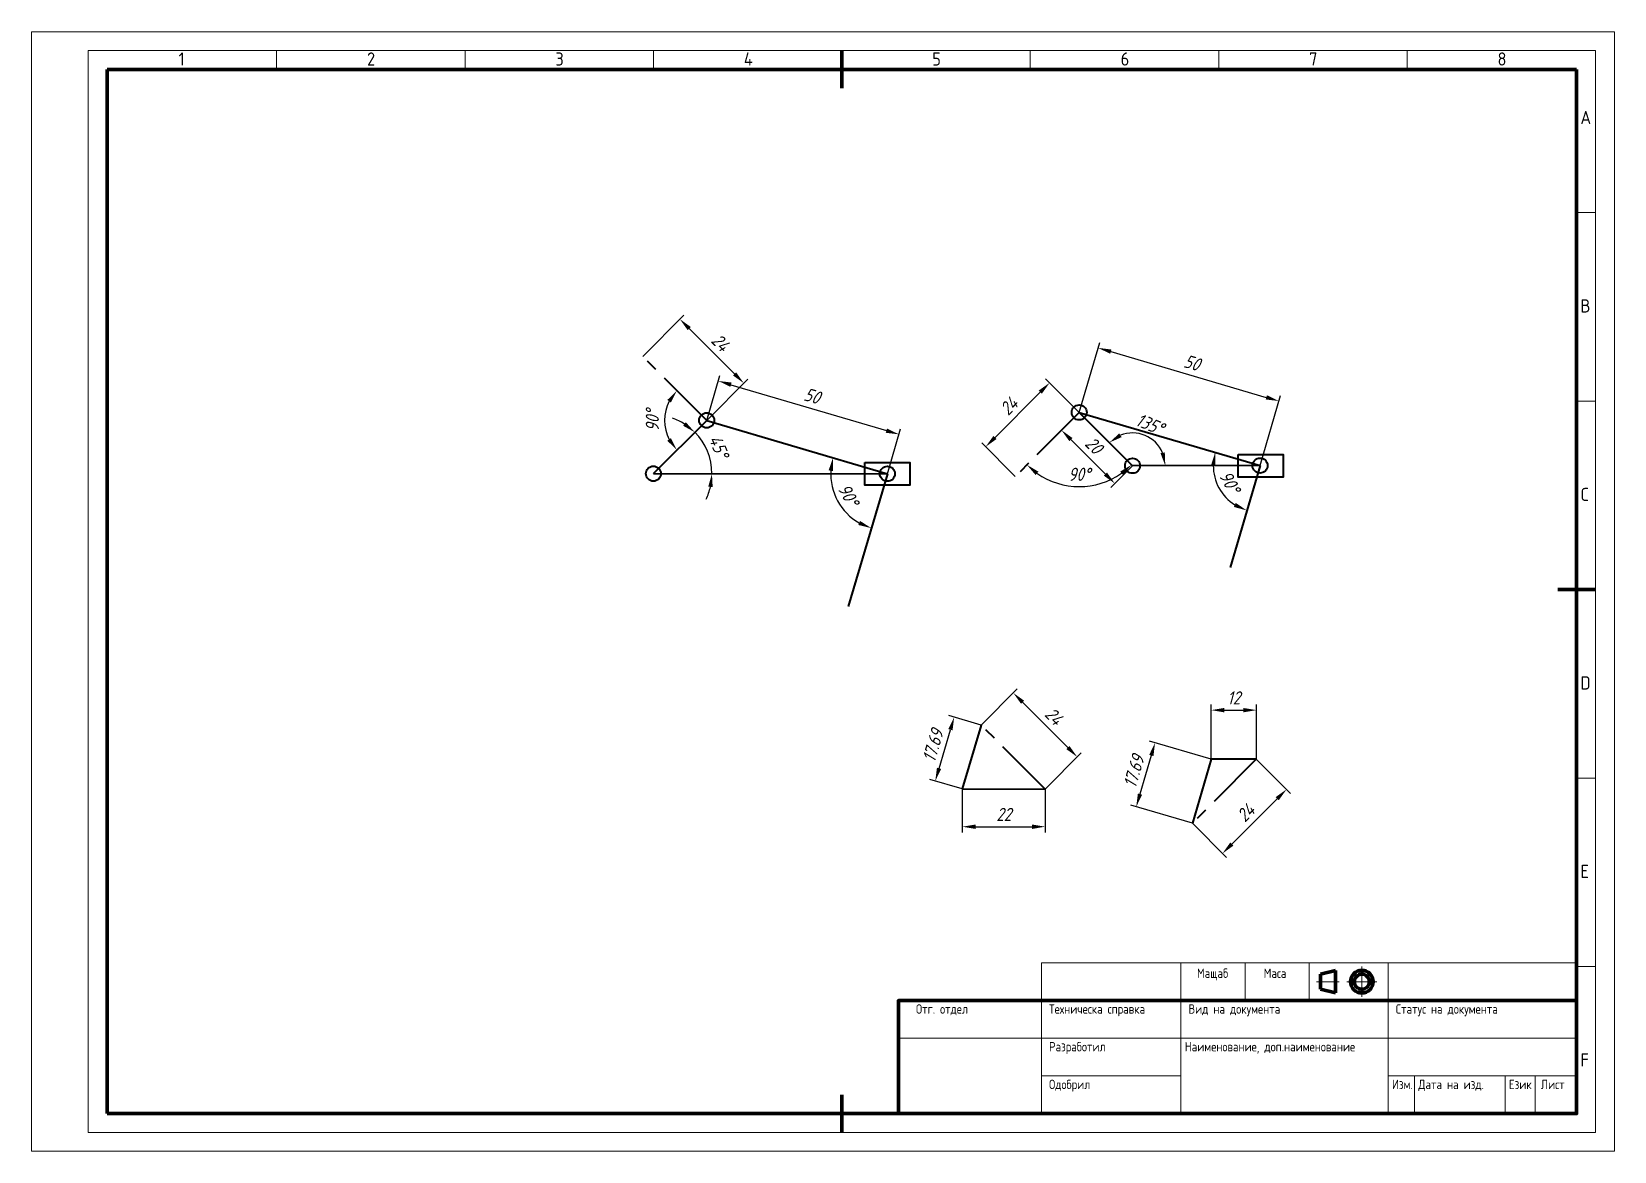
# Model space of a CAD drawing. Extents: x 0 to 420, y 0 to 297.
import ezdxf
from ezdxf.enums import TextEntityAlignment as Align

# ---------------------------------------------------------------- set-up
doc = ezdxf.new("R2010")
doc.units = 0
doc.linetypes.add('CENTER', pattern=[50.8, 31.75, -6.35, 6.35, -6.35])
doc.layers.get('DEFPOINTS').update_dxf_attribs({"linetype": 'CONTINUOUS'})
for name, color, linetype, lineweight in [('Axis', 200, 'CENTER', 20), ('Dimensions', 80, 'CONTINUOUS', 20), ('Hatch', 30, 'CONTINUOUS', 20), ('Narrow', 160, 'CONTINUOUS', 20), ('Text35', 253, 'CONTINUOUS', 35), ('Wide', 10, 'CONTINUOUS', 70)]:
    doc.layers.add(name, color=color, linetype=linetype, lineweight=lineweight)
doc.styles.add('ISO Proportional', font='isocp.shx')
doc.styles.get("Standard").update_dxf_attribs({"font": 'simplexc.shx', "width": 0.8, "oblique": 15})
doc.styles.add('WFTEXTn', font='simplexc.shx', dxfattribs={"width": 0.8})
doc.dimstyles.get("Standard").update_dxf_attribs({"dimtxt": 3.5, "dimasz": 3.5, "dimexe": 1.5, "dimexo": 0, "dimgap": 1.5, "dimtad": 1, "dimdsep": 46, "dimtxsty": 'Standard', "dimcen": -1.5, "dimdle": 1.25, "dimadec": 0, "dimazin": 0, "dimtfac": 0.75, "dimtdec": 1, "dimtmove": 0, "dimatfit": 3, "dimfxl": 1, "dimtolj": 1, "dimarcsym": 0})

# ---------------------------------------------------------------- blocks, each defined once
blk = doc.blocks.new('*D2')
at = {"layer": 'DEFPOINTS', "color": 0, "lineweight": 40, "ltscale": 0.5, "transparency": 16777216}
for p in [(162.16, 210.87), (168.34, 196.79), (179.13, 193.9), (179.13, 193.9), (164.99, 179.76)]:
    blk.add_point(p, dxfattribs=at)
at = {"layer": 'Wide', "color": 0, "lineweight": -2, "ltscale": 0.5, "transparency": 16777216}
blk.add_arc((179.13, 193.9), 11.18, 153.019, 206.981, dxfattribs=at)
at = {"layer": 'Wide', "color": 0, "lineweight": 40, "ltscale": 0.5, "transparency": 16777216}
for points in [[(168.7, 199.31), (169.64, 198.63), (171.23, 201.8)], [(169.64, 189.17), (168.7, 188.49), (171.23, 186)]]:
    blk.add_solid(points, dxfattribs=at)
at = {"layer": 'Wide', "color": 0, "lineweight": 40, "ltscale": 0.5, "transparency": 16777216, "insert": (164.71, 193.9), "char_height": 3.5, "attachment_point": 5, "rotation": 90}
blk.add_mtext('\\A1;90°', dxfattribs=at)
blk = doc.blocks.new('*D3')
at = {"layer": 'DEFPOINTS', "color": 0, "lineweight": 40, "ltscale": 0.5, "transparency": 16777216}
for p in [(162.16, 210.87), (188.99, 203.76), (179.13, 193.9)]:
    blk.add_point(p, dxfattribs=at)
at = {"layer": 'Wide', "color": 0, "lineweight": -2, "ltscale": 0.5, "transparency": 16777216}
for p, q in [((162.16, 210.87), (173.08, 221.79)), ((174.49, 218.25), (186.51, 206.23)), ((179.13, 193.9), (190.05, 204.82))]:
    blk.add_line(p, q, dxfattribs=at)
at = {"layer": 'Wide', "color": 0, "lineweight": 40, "ltscale": 0.5, "transparency": 16777216}
for points in [[(174.91, 218.67), (174.08, 217.84), (172.02, 220.73)], [(186.93, 206.65), (186.1, 205.82), (188.99, 203.76)]]:
    blk.add_solid(points, dxfattribs=at)
at = {"layer": 'Wide', "color": 0, "lineweight": 40, "ltscale": 0.5, "transparency": 16777216, "insert": (182.8, 214.54), "char_height": 3.5, "attachment_point": 5, "rotation": 315}
blk.add_mtext('\\A1;24', dxfattribs=at)
blk = doc.blocks.new('*D4')
at = {"layer": 'DEFPOINTS', "color": 0, "lineweight": 40, "ltscale": 0.5, "transparency": 16777216}
for p in [(179.13, 193.9), (227.08, 179.73), (227.08, 179.73), (212.46, 176.21), (216.69, 144.55)]:
    blk.add_point(p, dxfattribs=at)
at = {"layer": 'Wide', "color": 0, "lineweight": -2, "ltscale": 0.5, "transparency": 16777216}
blk.add_arc((227.08, 179.73), 15.04, 176.9036, 240.1712, dxfattribs=at)
at = {"layer": 'Wide', "color": 0, "lineweight": 40, "ltscale": 0.5, "transparency": 16777216}
for points in [[(211.49, 180.64), (212.64, 180.44), (212.66, 183.99)], [(219.83, 167.22), (219.37, 166.15), (222.82, 165.31)]]:
    blk.add_solid(points, dxfattribs=at)
at = {"layer": 'Wide', "color": 0, "lineweight": 40, "ltscale": 0.5, "transparency": 16777216, "insert": (216.73, 174.1), "char_height": 3.5, "attachment_point": 5, "rotation": 298.5374}
blk.add_mtext('\\A1;90°', dxfattribs=at)
blk = doc.blocks.new('*D6')
at = {"layer": 'DEFPOINTS', "color": 0, "lineweight": 40, "ltscale": 0.5, "transparency": 16777216}
for p in [(251.98, 113.08), (277.47, 104.62), (268.95, 96.11)]:
    blk.add_point(p, dxfattribs=at)
at = {"layer": 'Wide', "color": 0, "lineweight": -2, "ltscale": 0.5, "transparency": 16777216}
for p, q in [((251.98, 113.08), (261.56, 122.65)), ((262.97, 119.12), (274.99, 107.1)), ((268.95, 96.11), (278.53, 105.68))]:
    blk.add_line(p, q, dxfattribs=at)
at = {"layer": 'Wide', "color": 0, "lineweight": 40, "ltscale": 0.5, "transparency": 16777216}
for points in [[(263.38, 119.53), (262.56, 118.71), (260.5, 121.59)], [(275.4, 107.51), (274.58, 106.68), (277.47, 104.62)]]:
    blk.add_solid(points, dxfattribs=at)
at = {"layer": 'Wide', "color": 0, "lineweight": 40, "ltscale": 0.5, "transparency": 16777216, "insert": (271.28, 115.41), "char_height": 3.5, "attachment_point": 5, "rotation": 315}
blk.add_mtext('\\A1;24', dxfattribs=at)
blk = doc.blocks.new('*D7')
at = {"layer": 'DEFPOINTS', "color": 0, "lineweight": 40, "ltscale": 0.5, "transparency": 16777216}
for p in [(246.97, 96.12), (268.96, 96.12), (268.96, 86.11)]:
    blk.add_point(p, dxfattribs=at)
at = {"layer": 'Wide', "color": 0, "lineweight": -2, "ltscale": 0.5, "transparency": 16777216}
for p, q in [((246.97, 96.12), (246.97, 84.61)), ((268.96, 96.12), (268.96, 84.61)), ((250.47, 86.11), (265.46, 86.11))]:
    blk.add_line(p, q, dxfattribs=at)
at = {"layer": 'Wide', "color": 0, "lineweight": 40, "ltscale": 0.5, "transparency": 16777216}
for points in [[(250.47, 86.69), (250.47, 85.52), (246.97, 86.11)], [(265.46, 86.69), (265.46, 85.52), (268.96, 86.11)]]:
    blk.add_solid(points, dxfattribs=at)
at = {"layer": 'Wide', "color": 0, "lineweight": 40, "ltscale": 0.5, "transparency": 16777216, "insert": (257.97, 89.36), "char_height": 3.5, "attachment_point": 5}
blk.add_mtext('\\A1;22', dxfattribs=at)
blk = doc.blocks.new('*D8')
at = {"layer": 'DEFPOINTS', "color": 0, "lineweight": 40, "ltscale": 0.5, "transparency": 16777216}
for p in [(244.82, 115.2), (251.98, 113.08), (246.97, 96.12)]:
    blk.add_point(p, dxfattribs=at)
at = {"layer": 'Wide', "color": 0, "lineweight": -2, "ltscale": 0.5, "transparency": 16777216}
for p, q in [((251.98, 113.08), (243.38, 115.62)), ((240.8, 101.59), (243.82, 111.84)), ((246.97, 96.12), (238.36, 98.66))]:
    blk.add_line(p, q, dxfattribs=at)
at = {"layer": 'Wide', "color": 0, "lineweight": 40, "ltscale": 0.5, "transparency": 16777216}
for points in [[(243.26, 112), (244.38, 111.67), (244.82, 115.2)], [(240.24, 101.76), (241.35, 101.43), (239.8, 98.23)]]:
    blk.add_solid(points, dxfattribs=at)
at = {"layer": 'Wide', "color": 0, "lineweight": 40, "ltscale": 0.5, "transparency": 16777216, "insert": (239.19, 107.64), "char_height": 3.5, "attachment_point": 5, "rotation": 73.5374}
blk.add_mtext('\\A1;17.69', dxfattribs=at)
blk = doc.blocks.new('*D9')
at = {"layer": 'DEFPOINTS', "color": 0, "lineweight": 40, "ltscale": 0.5, "transparency": 16777216}
for p in [(179.13, 193.9), (230.17, 190.18), (227.08, 179.73)]:
    blk.add_point(p, dxfattribs=at)
at = {"layer": 'Wide', "color": 0, "lineweight": -2, "ltscale": 0.5, "transparency": 16777216}
for p, q in [((179.13, 193.9), (182.64, 205.79)), ((185.58, 203.36), (226.81, 191.17)), ((227.08, 179.73), (230.6, 191.62))]:
    blk.add_line(p, q, dxfattribs=at)
at = {"layer": 'Wide', "color": 0, "lineweight": 40, "ltscale": 0.5, "transparency": 16777216}
for points in [[(185.74, 203.92), (185.41, 202.8), (182.22, 204.35)], [(226.98, 191.73), (226.65, 190.61), (230.17, 190.18)]]:
    blk.add_solid(points, dxfattribs=at)
at = {"layer": 'Wide', "color": 0, "lineweight": 40, "ltscale": 0.5, "transparency": 16777216, "insert": (207.12, 200.38), "char_height": 3.5, "attachment_point": 5, "rotation": 343.5374}
blk.add_mtext('\\A1;50', dxfattribs=at)
blk = doc.blocks.new('*D10')
at = {"layer": 'DEFPOINTS', "color": 0, "lineweight": 40, "ltscale": 0.5, "transparency": 16777216}
for p in [(331, 199.02), (278, 196), (325.97, 181.91)]:
    blk.add_point(p, dxfattribs=at)
at = {"layer": 'Wide', "color": 0, "lineweight": -2, "ltscale": 0.5, "transparency": 16777216}
for p, q in [((278, 196), (283.45, 214.55)), ((286.38, 212.12), (327.64, 200)), ((325.97, 181.91), (331.42, 200.46))]:
    blk.add_line(p, q, dxfattribs=at)
at = {"layer": 'Wide', "color": 0, "lineweight": 40, "ltscale": 0.5, "transparency": 16777216}
for points in [[(286.55, 212.68), (286.22, 211.56), (283.03, 213.11)], [(327.81, 200.56), (327.48, 199.45), (331, 199.02)]]:
    blk.add_solid(points, dxfattribs=at)
at = {"layer": 'Wide', "color": 0, "lineweight": 40, "ltscale": 0.5, "transparency": 16777216, "insert": (307.93, 209.18), "char_height": 3.5, "attachment_point": 5, "rotation": 343.6294}
blk.add_mtext('\\A1;50', dxfattribs=at)
blk = doc.blocks.new('*D11')
at = {"layer": 'DEFPOINTS', "color": 0, "lineweight": 40, "ltscale": 0.5, "transparency": 16777216}
for p in [(278, 196), (298.28, 188.01), (292.14, 181.86), (292.14, 181.86), (325.97, 181.91)]:
    blk.add_point(p, dxfattribs=at)
at = {"layer": 'Wide', "color": 0, "lineweight": -2, "ltscale": 0.5, "transparency": 16777216}
blk.add_arc((292.14, 181.86), 8.69, 23.3069, 111.7773, dxfattribs=at)
at = {"layer": 'Wide', "color": 0, "lineweight": 40, "ltscale": 0.5, "transparency": 16777216}
for points in [[(289.24, 189.44), (288.6, 190.42), (285.99, 188.01)], [(300.7, 185.42), (299.56, 185.18), (300.84, 181.87)]]:
    blk.add_solid(points, dxfattribs=at)
at = {"layer": 'Wide', "color": 0, "lineweight": 40, "ltscale": 0.5, "transparency": 16777216, "insert": (296.71, 192.9), "char_height": 3.5, "attachment_point": 5, "rotation": 337.5421}
blk.add_mtext('\\A1;135°', dxfattribs=at)
blk = doc.blocks.new('*D12')
at = {"layer": 'DEFPOINTS', "color": 0, "lineweight": 40, "ltscale": 0.5, "transparency": 16777216}
for p in [(278, 196), (278, 196), (292.14, 181.86), (261.03, 179.03), (272.91, 177.01)]:
    blk.add_point(p, dxfattribs=at)
at = {"layer": 'Wide', "color": 0, "lineweight": -2, "ltscale": 0.5, "transparency": 16777216}
blk.add_arc((278, 196), 19.66, 235.2138, 304.7862, dxfattribs=at)
at = {"layer": 'Wide', "color": 0, "lineweight": 40, "ltscale": 0.5, "transparency": 16777216}
for points in [[(266.41, 179.41), (267.16, 180.3), (264.1, 182.1)], [(288.84, 180.3), (289.59, 179.41), (291.9, 182.1)]]:
    blk.add_solid(points, dxfattribs=at)
at = {"layer": 'Wide', "color": 0, "lineweight": 40, "ltscale": 0.5, "transparency": 16777216, "insert": (278, 179.59), "char_height": 3.5, "attachment_point": 5}
blk.add_mtext('\\A1;90°', dxfattribs=at)
blk = doc.blocks.new('*D13')
at = {"layer": 'DEFPOINTS', "color": 0, "lineweight": 40, "ltscale": 0.5, "transparency": 16777216}
for p in [(278, 196), (325.97, 181.91), (325.97, 181.91), (313.92, 178.98), (303.43, 105.15)]:
    blk.add_point(p, dxfattribs=at)
at = {"layer": 'Wide', "color": 0, "lineweight": -2, "ltscale": 0.5, "transparency": 16777216}
blk.add_arc((325.97, 181.91), 12.41, 179.8481, 237.4108, dxfattribs=at)
at = {"layer": 'Wide', "color": 0, "lineweight": 40, "ltscale": 0.5, "transparency": 16777216}
for points in [[(312.99, 182.02), (314.14, 181.86), (314.07, 185.4)], [(319.53, 171.99), (319.05, 170.92), (322.48, 170)]]:
    blk.add_solid(points, dxfattribs=at)
at = {"layer": 'Wide', "color": 0, "lineweight": 40, "ltscale": 0.5, "transparency": 16777216, "insert": (317.94, 177.52), "char_height": 3.5, "attachment_point": 5, "rotation": 298.6294}
blk.add_mtext('\\A1;90°', dxfattribs=at)
blk = doc.blocks.new('*D14')
at = {"layer": 'DEFPOINTS', "color": 0, "lineweight": 40, "ltscale": 0.5, "transparency": 16777216}
for p in [(270.14, 203.86), (278, 196), (261.03, 179.03)]:
    blk.add_point(p, dxfattribs=at)
at = {"layer": 'Wide', "color": 0, "lineweight": -2, "ltscale": 0.5, "transparency": 16777216}
for p, q in [((278, 196), (269.08, 204.92)), ((255.65, 189.36), (267.67, 201.38)), ((261.03, 179.03), (252.11, 187.95))]:
    blk.add_line(p, q, dxfattribs=at)
at = {"layer": 'Wide', "color": 0, "lineweight": 40, "ltscale": 0.5, "transparency": 16777216}
for points in [[(267.25, 201.8), (268.08, 200.97), (270.14, 203.86)], [(255.23, 189.77), (256.06, 188.95), (253.17, 186.89)]]:
    blk.add_solid(points, dxfattribs=at)
at = {"layer": 'Wide', "color": 0, "lineweight": 40, "ltscale": 0.5, "transparency": 16777216, "insert": (259.36, 197.67), "char_height": 3.5, "attachment_point": 5, "rotation": 45}
blk.add_mtext('\\A1;24', dxfattribs=at)
blk = doc.blocks.new('*D15')
at = {"layer": 'DEFPOINTS', "color": 0, "lineweight": 40, "ltscale": 0.5, "transparency": 16777216}
for p in [(278, 196), (292.14, 181.86), (287.43, 177.15)]:
    blk.add_point(p, dxfattribs=at)
at = {"layer": 'Wide', "color": 0, "lineweight": -2, "ltscale": 0.5, "transparency": 16777216}
for p, q in [((278, 196), (272.23, 190.23)), ((275.76, 188.82), (284.96, 179.62)), ((292.14, 181.86), (286.37, 176.09))]:
    blk.add_line(p, q, dxfattribs=at)
at = {"layer": 'Wide', "color": 0, "lineweight": 40, "ltscale": 0.5, "transparency": 16777216}
for points in [[(276.18, 189.23), (275.35, 188.4), (273.29, 191.29)], [(285.37, 180.04), (284.54, 179.21), (287.43, 177.15)]]:
    blk.add_solid(points, dxfattribs=at)
at = {"layer": 'Wide', "color": 0, "lineweight": 40, "ltscale": 0.5, "transparency": 16777216, "insert": (281.9, 187.28), "char_height": 3.5, "attachment_point": 5, "rotation": 315}
blk.add_mtext('\\A1;20', dxfattribs=at)
blk = doc.blocks.new('*D16')
at = {"layer": 'DEFPOINTS', "color": 0, "lineweight": 40, "ltscale": 0.5, "transparency": 16777216}
for p in [(324.99, 104), (308.02, 87.03), (316.02, 79.03)]:
    blk.add_point(p, dxfattribs=at)
at = {"layer": 'Wide', "color": 0, "lineweight": -2, "ltscale": 0.5, "transparency": 16777216}
for p, q in [((324.99, 104), (334.05, 94.94)), ((330.52, 93.52), (318.49, 81.5)), ((308.02, 87.03), (317.08, 77.97))]:
    blk.add_line(p, q, dxfattribs=at)
at = {"layer": 'Wide', "color": 0, "lineweight": 40, "ltscale": 0.5, "transparency": 16777216}
for points in [[(330.1, 93.94), (330.93, 93.11), (332.99, 96)], [(318.08, 81.92), (318.91, 81.09), (316.02, 79.03)]]:
    blk.add_solid(points, dxfattribs=at)
at = {"layer": 'Wide', "color": 0, "lineweight": 40, "ltscale": 0.5, "transparency": 16777216, "insert": (322.21, 89.81), "char_height": 3.5, "attachment_point": 5, "rotation": 45}
blk.add_mtext('\\A1;24', dxfattribs=at)
blk = doc.blocks.new('*D17')
at = {"layer": 'DEFPOINTS', "color": 0, "lineweight": 40, "ltscale": 0.5, "transparency": 16777216}
for p in [(313.01, 104), (293.13, 91.4), (308.02, 87.03)]:
    blk.add_point(p, dxfattribs=at)
at = {"layer": 'Wide', "color": 0, "lineweight": -2, "ltscale": 0.5, "transparency": 16777216}
for p, q in [((297.13, 105.01), (294.12, 94.76)), ((313.01, 104), (296.68, 108.8)), ((308.02, 87.03), (291.69, 91.82))]:
    blk.add_line(p, q, dxfattribs=at)
at = {"layer": 'Wide', "color": 0, "lineweight": 40, "ltscale": 0.5, "transparency": 16777216}
for points in [[(296.57, 105.18), (297.69, 104.85), (298.12, 108.37)], [(293.56, 94.92), (294.68, 94.6), (293.13, 91.4)]]:
    blk.add_solid(points, dxfattribs=at)
at = {"layer": 'Wide', "color": 0, "lineweight": 40, "ltscale": 0.5, "transparency": 16777216, "insert": (292.5, 100.8), "char_height": 3.5, "attachment_point": 5, "rotation": 73.6294}
blk.add_mtext('\\A1;17.69', dxfattribs=at)
blk = doc.blocks.new('*D18')
at = {"layer": 'DEFPOINTS', "color": 0, "lineweight": 40, "ltscale": 0.5, "transparency": 16777216}
for p in [(325.01, 117.03), (313, 103.98), (325.01, 103.98)]:
    blk.add_point(p, dxfattribs=at)
at = {"layer": 'Wide', "color": 0, "lineweight": -2, "ltscale": 0.5, "transparency": 16777216}
for p, q in [((313, 103.98), (313, 118.53)), ((325.01, 103.98), (325.01, 118.53)), ((316.5, 117.03), (321.51, 117.03))]:
    blk.add_line(p, q, dxfattribs=at)
at = {"layer": 'Wide', "color": 0, "lineweight": 40, "ltscale": 0.5, "transparency": 16777216}
for points in [[(316.5, 117.61), (316.5, 116.44), (313, 117.03)], [(321.51, 117.61), (321.51, 116.44), (325.01, 117.03)]]:
    blk.add_solid(points, dxfattribs=at)
at = {"layer": 'Wide', "color": 0, "lineweight": 40, "ltscale": 0.5, "transparency": 16777216, "insert": (319, 120.28), "char_height": 3.5, "attachment_point": 5}
blk.add_mtext('\\A1;12', dxfattribs=at)
blk = doc.blocks.new('*D19')
at = {"layer": 'DEFPOINTS', "color": 0, "lineweight": 40, "ltscale": 0.5, "transparency": 16777216}
for p in [(179.13, 193.9), (180, 183.78), (164.99, 179.76), (164.99, 179.76), (227.08, 179.73)]:
    blk.add_point(p, dxfattribs=at)
at = {"layer": 'Wide', "color": 0, "lineweight": -2, "ltscale": 0.5, "transparency": 16777216}
for start, end in [(57.93, 70.8599), (359.9748, 45), (334.1149, 347.0448)]:
    blk.add_arc((164.99, 179.76), 15.54, start, end, dxfattribs=at)
at = {"layer": 'Wide', "color": 0, "lineweight": 40, "ltscale": 0.5, "transparency": 16777216}
for points in [[(173.6, 193.39), (172.88, 192.47), (175.98, 190.75)], [(179.56, 176.34), (180.72, 176.21), (180.53, 179.75)]]:
    blk.add_solid(points, dxfattribs=at)
at = {"layer": 'Wide', "color": 0, "lineweight": 40, "ltscale": 0.5, "transparency": 16777216, "insert": (182.35, 186.95), "char_height": 3.5, "attachment_point": 5, "rotation": 292.4874}
blk.add_mtext('\\A1;45°', dxfattribs=at)

msp = doc.modelspace()

# ---------------------------------------------------------------- linework, layer by layer
at = {"layer": 'Axis', "lineweight": 40, "ltscale": 0.5}
for p, q in [((179.131, 193.901), (162.161, 210.871)), ((278, 196), (261.029, 179.029)), ((268.952, 96.108), (251.982, 113.078)), ((324.99, 103.998), (308.02, 87.028))]:
    msp.add_line(p, q, dxfattribs=at)
at = {"layer": 'Dimensions', "lineweight": 40, "ltscale": 0.5}
for p, q in [((164.989, 179.758), (179.131, 193.901)), ((179.131, 193.901), (227.082, 179.731)), ((292.142, 181.858), (278, 196)), ((278, 196), (325.973, 181.908))]:
    msp.add_line(p, q, dxfattribs=at)
for points in [[(320.142, 184.858), (332.142, 184.858), (332.142, 178.858), (320.142, 178.858)], [(221.082, 182.731), (233.082, 182.731), (233.082, 176.731), (221.082, 176.731)]]:
    msp.add_lwpolyline(points, close=True, dxfattribs=at)
for centre in [(278, 196), (179.131, 193.901), (164.989, 179.758), (227.082, 179.731), (292.142, 181.858), (325.973, 181.908)]:
    msp.add_circle(centre, 2, dxfattribs=at)
at = {"layer": 'Hatch', "lineweight": 40, "ltscale": 0.5}
for p, q in [((325.973, 181.908), (292.142, 181.858)), ((164.989, 179.758), (227.082, 179.731)), ((324.99, 103.998), (313, 103.981)), ((246.97, 96.117), (268.952, 96.108))]:
    msp.add_line(p, q, dxfattribs=at)
at = {"layer": 'Narrow'}
for p, q in [((420, 297), (0, 297)), ((0, 297), (0, 0)), ((420, 297), (420, 0)), ((415, 292), (15, 292)), ((15, 292), (15, 5)), ((65, 292), (65, 287)), ((115, 292), (115, 287)), ((165, 292), (165, 287)), ((265, 292), (265, 287)), ((315, 292), (315, 287)), ((365, 292), (365, 287)), ((415, 292), (415, 5)), ((410, 249), (415, 249)), ((410, 199), (415, 199)), ((410, 99), (415, 99)), ((305.002, 40), (305.002, 50)), ((322.002, 40), (322.002, 50)), ((339.002, 40), (339.002, 50)), ((353, 41), (353, 49)), ((360.002, 40), (360.002, 50)), ((410, 49), (415, 49)), ((341, 45), (347, 45)), ((349, 45), (357, 45)), ((268.002, 10), (268.002, 40)), ((305.002, 10), (305.002, 40)), ((360.002, 10), (360.002, 40)), ((230, 30), (410, 30)), ((268.002, 20), (305.002, 20)), ((360.018, 20), (410, 20)), ((367.002, 20), (367.002, 10)), ((391.002, 10.108), (391.002, 20)), ((399, 9.935), (399, 20)), ((15, 5), (415, 5)), ((0, 0), (420, 0))]:
    msp.add_line(p, q, dxfattribs=at)
at = {"layer": 'Narrow', "lineweight": 40, "ltscale": 0.5}
for p, q in [((325.973, 181.908), (318.027, 154.858)), ((227.082, 179.731), (216.686, 144.552)), ((251.982, 113.078), (246.97, 96.117)), ((313.005, 103.998), (308.02, 87.028))]:
    msp.add_line(p, q, dxfattribs=at)
at = {"layer": 'Narrow'}
msp.add_lwpolyline([(268.002, 40), (410, 40), (410, 50), (268.002, 50)], close=True, dxfattribs=at)
at = {"layer": 'Wide'}
for p, q in [((215, 292), (215, 282)), ((20, 10), (20, 287)), ((20, 287), (410, 287)), ((410, 10), (410, 287)), ((405, 149), (415, 149)), ((342, 47), (346, 48)), ((342, 43), (342, 47)), ((346, 48), (346, 42)), ((346, 42), (342, 43)), ((215, 15), (215, 5)), ((215, 5), (215, 10))]:
    msp.add_line(p, q, dxfattribs=at)
at = {"layer": 'Wide', "ltscale": 0.5}
msp.add_line((230, 10), (20, 10), dxfattribs=at)
at = {"layer": 'Wide'}
msp.add_lwpolyline([(230, 10), (410, 10), (410, 40), (230, 40)], close=True, dxfattribs=at)
for radius in [3, 2]:
    msp.add_circle((353, 45), radius, dxfattribs=at)

# ---------------------------------------------------------------- texts
at = {"layer": 'Text35', "ltscale": 0.5, "style": 'ISO Proportional'}
for s, p in [('1', (39, 288)), ('2', (89, 288)), ('3', (139, 288)), ('4', (189, 288)), ('5', (239, 288)), ('6', (289, 288)), ('7', (339, 288)), ('8', (389, 288)), ('A', (411, 272.5)), ('B', (411, 222.5)), ('C', (411, 172.5)), ('D', (411, 122.5)), ('E', (411, 72.5)), ('F', (411, 22.5))]:
    msp.add_text(s, height=3.5, dxfattribs=at).set_placement(p)
at = {"layer": 'Text35', "style": 'WFTEXTn', "width": 0.8}
for s, p in [('Мащаб', (313.381, 46)), ('Маса', (329.952, 46)), ('Отг. отдел', (241.571, 36.5))]:
    msp.add_text(s, height=2.5, dxfattribs=at).set_placement(p, align=Align.CENTER)
for s, p in [('Техническа справка', (270, 36.5)), ('Вид на документа', (307, 36.5)), ('Статус на документа', (362, 36.5)), ('Разработил', (270, 26.5)), ('Наименование, доп.наименование', (306, 26.5)), ('Одобрил', (270, 16.5)), ('Изм.', (361, 16.5)), ('Дата на изд.', (367.998, 16.5)), ('Език', (392.017, 16.5)), ('Лист', (400.514, 16.5))]:
    msp.add_text(s, height=2.5, dxfattribs=at).set_placement(p)

# ---------------------------------------------------------------- dimensions: what is measured, and where the dimension line sits
at = {"layer": 'Wide', "lineweight": 40, "ltscale": 0.5}
for p1, p2, distance, picture, middle in [((162.161, 210.871), (179.131, 193.901), 13.941, '*D3', (182.802, 214.542)), ((278, 196), (325.973, 181.908), 17.834, '*D10', (307.929, 209.183)), ((179.131, 193.901), (227.082, 179.731), 10.898, '*D9', (207.116, 200.384)), ((261.029, 179.029), (278, 196), 11.113, '*D14', (259.359, 197.671)), ((251.982, 113.078), (268.952, 96.108), 12.042, '*D6', (271.28, 115.406)), ((313.005, 103.998), (308.02, 87.028), -15.519, '*D17', (292.504, 100.803)), ((324.99, 103.998), (308.02, 87.028), 11.314, '*D16', (322.207, 89.811))]:
    dim = msp.add_aligned_dim(p1=p1, p2=p2, distance=distance, dimstyle='Standard', dxfattribs=at)
    dim.commit()
    dim.dimension.update_dxf_attribs({"geometry": picture, "text_midpoint": middle})
for base, line1, line2, picture, middle in [((168.337, 196.793), ((179.131, 193.901), (162.161, 210.871)), ((164.989, 179.758), (179.131, 193.901)), '*D2', (164.706, 193.901)), ((180.003, 183.777), ((164.989, 179.758), (227.082, 179.731)), ((164.989, 179.758), (179.131, 193.901)), '*D19', (182.353, 186.946)), ((212.462, 176.211), ((227.082, 179.731), (216.686, 144.552)), ((179.131, 193.901), (227.082, 179.731)), '*D4', (216.726, 174.1)), ((272.912, 177.01), ((292.142, 181.858), (278, 196)), ((278, 196), (261.029, 179.029)), '*D12', (278, 179.59)), ((298.284, 188.012), ((325.973, 181.908), (292.142, 181.858)), ((292.142, 181.858), (278, 196)), '*D11', (296.705, 192.897)), ((313.916, 178.984), ((325.973, 181.908), (303.425, 105.151)), ((278, 196), (325.973, 181.908)), '*D13', (317.937, 177.521))]:
    dim = msp.add_angular_dim_2l(base=base, line1=line1, line2=line2, dimstyle='Standard', dxfattribs=at)
    dim.commit()
    dim.dimension.update_dxf_attribs({"geometry": picture, "text_midpoint": middle})
dim = msp.add_linear_dim(base=(287.432, 177.148), p1=(278, 196), p2=(292.142, 181.858), angle=315, dimstyle='Standard', dxfattribs=at)
dim.commit()
dim.dimension.update_dxf_attribs({"geometry": '*D15', "text_midpoint": (279.597, 184.983), "dimtype": 161})
dim = msp.add_linear_dim(base=(325.008, 117.028), p1=(313, 103.981), p2=(325.008, 103.981), text='12', dimstyle='Standard', dxfattribs=at)
dim.commit()
dim.dimension.update_dxf_attribs({"geometry": '*D18', "text_midpoint": (319.004, 120.278)})
for p2, distance, text, picture, middle in [((251.982, 113.078), 7.473, '17.69', '*D8', (239.193, 107.636)), ((268.962, 96.117), -10.01, '22', '*D7', (257.966, 89.358))]:
    dim = msp.add_aligned_dim(p1=(246.97, 96.117), p2=p2, distance=distance, text=text, dimstyle='Standard', dxfattribs=at)
    dim.commit()
    dim.dimension.update_dxf_attribs({"geometry": picture, "text_midpoint": middle})

doc.saveas('drawing.dxf')
